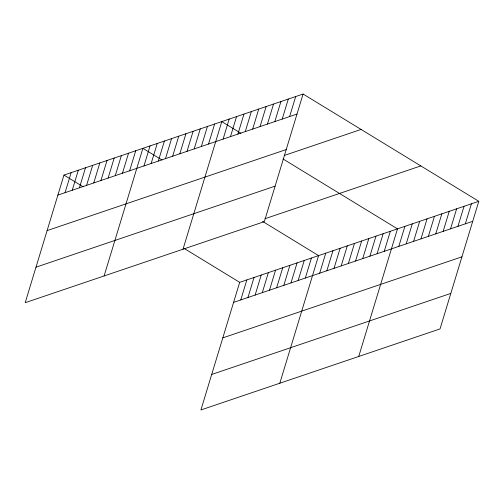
<?xml version="1.0" encoding="UTF-8"?>
<svg xmlns="http://www.w3.org/2000/svg" width="504" height="504" viewBox="0 0 504 504"><rect width="100%" height="100%" fill="white"/><g stroke="black" fill="none" stroke-linecap="round" stroke-linejoin="round"><path stroke-width="0.76" d="M303.087 94.04L63.97 175.077L25.2 302.69L264.317 221.659L303.087 94.04L478.8 201.31L440.03 328.923L200.913 409.96L239.683 282.341L478.8 201.31M65.066 192.667L71.146 172.645M72.236 190.235L78.322 170.213M79.412 187.803L85.491 167.782M86.581 185.371L92.667 165.35M93.757 182.939L99.842 162.918M100.932 180.508L107.012 160.486M108.102 178.076L114.188 158.061M115.277 175.644L121.363 155.629M122.453 173.219L128.533 153.197M129.623 170.787L135.708 150.765M104.108 275.953L142.884 148.333L161.998 160.001M143.974 165.923L150.053 145.902M151.143 163.491L157.229 143.47M158.319 161.06L164.398 141.038M165.495 158.628L171.574 138.606M172.664 156.196L178.75 136.181M179.84 153.77L185.919 133.749M187.016 151.339L193.095 131.317M194.185 148.907L200.271 128.885M201.361 146.475L207.44 126.454M208.53 144.043L214.616 124.022M183.015 249.209L221.792 121.59L240.906 133.264M223.096 139.11L229.181 119.089M230.486 136.603L236.571 116.582M237.882 134.095L243.961 114.08M245.272 131.594L251.351 111.573M252.662 129.087L258.741 109.066M260.051 126.586L266.131 106.565M267.441 124.078L273.527 104.057M274.831 121.577L280.917 101.556M282.221 119.07L288.307 99.049M289.617 116.563L295.697 96.547M240.773 299.93L246.859 279.915M247.949 297.505L254.029 277.483M255.125 295.073L261.204 275.052M262.294 292.641L268.38 272.62M269.47 290.209L275.549 270.188M276.646 287.778L282.725 267.756M283.815 285.346L289.901 265.325M290.991 282.914L297.07 262.893M298.16 280.482L304.246 260.461M305.336 278.05L311.422 258.035M279.821 383.216L318.591 255.604L262.521 221.369M319.681 273.193L325.767 253.172M326.857 270.761L332.942 250.74M334.032 268.33L340.112 248.308M341.202 265.898L347.288 245.876M348.377 263.466L354.457 243.445M355.553 261.034L361.633 241.013M362.723 258.602L368.808 238.587M369.898 256.177L375.978 236.156M377.074 253.745L383.153 233.724M384.243 251.313L390.329 231.292M358.728 356.479L397.499 228.86L283.059 158.993M398.809 246.374L404.895 226.353M406.199 243.873L412.285 223.852M413.589 241.366L419.674 221.344M420.979 238.864L427.064 218.843M428.375 236.357L434.454 216.336M435.765 233.85L441.844 213.835M443.155 231.349L449.234 211.327M450.544 228.841L456.63 208.82M457.934 226.34L464.02 206.319M465.324 223.833L471.41 203.811M57.891 195.098L297.007 114.062M47.105 230.605L286.215 149.568M284.206 155.49L361.072 129.44M35.986 267.183L275.102 186.152M264.915 218.742L420.815 165.911M233.604 302.362L472.714 221.332M222.812 337.869L461.929 256.838M211.699 374.453L450.815 293.416M63.97 175.077L83.091 186.745M184.25 248.504L239.683 282.341"/></g></svg>
